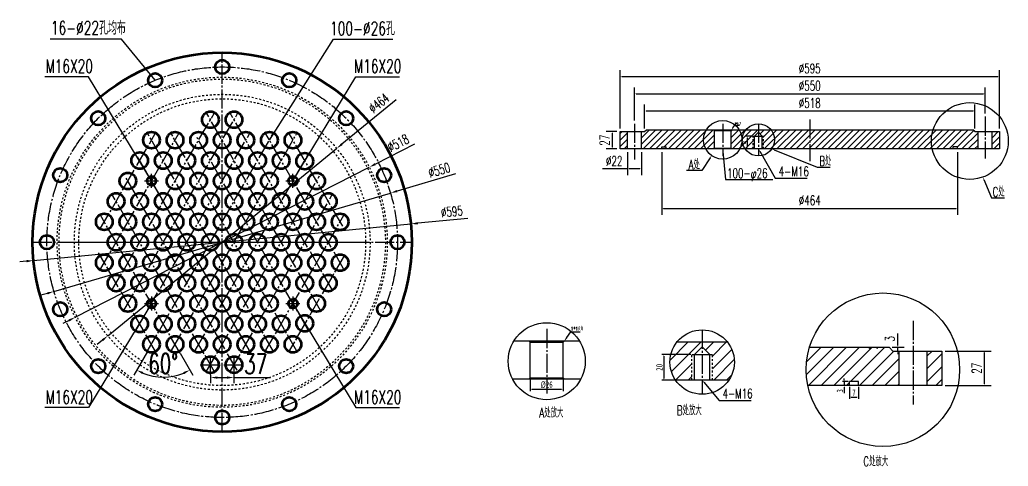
# Model space of a CAD drawing. Header units: millimetres. Extents: x -2673 to 2673, y -4526 to 1890.
# Drawn here: x 416 to 1967, y -3479 to -2779 of the extents above; entities that cross this region are included whole.
import ezdxf
from ezdxf import colors
from ezdxf.entities.mleader import LeaderData, LeaderLine
from ezdxf.math import Vec2, Vec3

# ---------------------------------------------------------------- set-up
doc = ezdxf.new("R2010")
doc.units = ezdxf.units.MM
doc.linetypes.add('EB_DASH', pattern=[6, 3, -3])
doc.linetypes.add('EB_DASHDOT', pattern=[39, 30, -3, 3, -3])
for name, color, linetype, lineweight in [('CAXA0', 7, 'Continuous', 70), ('CAXA1', 1, 'EB_DASHDOT', 25), ('CAXA2', 6, 'EB_DASH', 25), ('CAXA3', 7, 'Continuous', 25), ('CAXA4', 3, 'Continuous', 25), ('CAXA6', 7, 'EB_DASH', 25)]:
    doc.layers.add(name, color=color, linetype=linetype, lineweight=lineweight)
doc.styles.get("Standard").update_dxf_attribs({"font": 'isocp.shx', "width": 0.707, "bigfont": 'hztxt.shx'})
doc.styles.add('机械', font='txt.shx', dxfattribs={"width": 0.667, "height": 15, "bigfont": 'gbcbig.shx'})
doc.styles.add('标准', font='SIMFANG.TTF', dxfattribs={"width": 0.667})
doc.dimstyles.new('ISO-25', dxfattribs={"dimtxt": 20, "dimasz": 2.5, "dimexe": 10, "dimexo": 5, "dimgap": 5, "dimtad": 1, "dimtxsty": '机械', "dimcen": 2.5, "dimadec": 0, "dimazin": 0, "dimtfac": 1, "dimtmove": 0, "dimatfit": 3, "dimfxl": 1, "dimarcsym": 0})
doc.dimstyles.new('wsj1', dxfattribs={"dimtxt": 5, "dimasz": 2.5, "dimexe": 3, "dimexo": 2, "dimgap": 2, "dimtad": 1, "dimtxsty": '标准', "dimcen": 2.5, "dimadec": 0, "dimazin": 0, "dimtfac": 1, "dimtmove": 0, "dimatfit": 3, "dimfxl": 1, "dimarcsym": 0})
doc.dimstyles.new('标准', dxfattribs={"dimscale": 9, "dimtxt": 3.5, "dimasz": 1.2, "dimexe": 1, "dimexo": 0, "dimtad": 1, "dimdec": 1, "dimzin": 12, "dimdsep": 46, "dimtxsty": '机械', "dimcen": 0, "dimdle": 1.1, "dimaunit": 1, "dimazin": 2, "dimtfac": 1, "dimtdec": 3, "dimtmove": 0, "dimatfit": 3, "dimfxl": 1, "dimtolj": 1, "dimtzin": 0, "dimarcsym": 0})
pattern_1 = [(45, (921.759, 766.107), (-5, 5), [])]

# ---------------------------------------------------------------- blocks, each defined once
blk = doc.blocks.new('*D242')
at = {"layer": 'CAXA4', "color": 0, "lineweight": -2}
for p, q in [((616.4, -3299.4), (595.1, -3336.3)), ((668, -3302.2), (687.6, -3336.3))]:
    blk.add_line(p, q, dxfattribs=at)
blk.add_arc((641.3, -3256.1), 83.6, 247.4114, 292.5886, dxfattribs=at)
at = {"layer": 'CAXA4', "color": 0}
for points in [[(608.5, -3334.9), (610.1, -3331.6), (599.6, -3328.5)], [(672.6, -3331.6), (674.2, -3334.9), (683.1, -3328.5)]]:
    blk.add_solid(points, dxfattribs=at)
at = {"layer": 'Defpoints', "color": 0}
for p in [(814.3, -2956.6), (541.7, -3083.5), (616.4, -3299.4), (668, -3302.2), (626.8, -3338.4)]:
    blk.add_point(p, dxfattribs=at)
at = {"layer": 'CAXA4', "color": 0, "insert": (641.3, -3318.3), "char_height": 31.5, "attachment_point": 5, "style": '机械'}
blk.add_mtext('\\A1;60{%%D}', dxfattribs=at)
blk = doc.blocks.new('*D243')
at = {"layer": 'CAXA4', "color": 0, "lineweight": -2}
for p, q in [((715.3, -3336.2), (715.3, -3349.3)), ((726.1, -3340.3), (741.5, -3340.3)), ((752.3, -3336.2), (752.3, -3349.3)), ((752.3, -3340.3), (809.4, -3340.3))]:
    blk.add_line(p, q, dxfattribs=at)
at = {"layer": 'CAXA4', "color": 0}
for points in [[(726.1, -3338.5), (726.1, -3342.1), (715.3, -3340.3)], [(741.5, -3338.5), (741.5, -3342.1), (752.3, -3340.3)]]:
    blk.add_solid(points, dxfattribs=at)
at = {"layer": 'Defpoints', "color": 0}
for p in [(715.3, -3336.2), (752.3, -3336.2), (752.3, -3340.3)]:
    blk.add_point(p, dxfattribs=at)
at = {"layer": 'CAXA4', "color": 0, "insert": (786.3, -3318.9), "char_height": 31.5, "attachment_point": 5, "style": '机械'}
blk.add_mtext('\\A1;37', dxfattribs=at)
blk = doc.blocks.new('*CAXBLOCK23')
at = {"layer": 'CAXA0', "linetype": 'Continuous', "lineweight": 25}
blk.add_hatch(color=0, dxfattribs=at).paths.add_polyline_path([(-1876.2, -1102.9), (-1880.7, -1092.9), (-1883, -1094.3)], flags=0)
at = {"layer": 'CAXA0', "color": 0, "linetype": 'Continuous', "lineweight": 25}
for p, q in [((-2024.3, -857.7), (-2127.2, -857.7)), ((-1876.2, -1102.9), (-2024.3, -857.7))]:
    blk.add_line(p, q, dxfattribs=at)
at = {"layer": 'CAXA0', "color": 0, "linetype": 'Continuous', "lineweight": 25, "insert": (-2125.6, -817.1), "char_height": 31.5, "attachment_point": 1, "style": '机械'}
blk.add_mtext('M16X20', dxfattribs=at)
blk = doc.blocks.new('*CAXBLOCK34')
at = {"layer": 'CAXA0', "linetype": 'Continuous', "lineweight": 25}
blk.add_hatch(color=0, dxfattribs=at).paths.add_polyline_path([(-1543.2, -1102.9), (-1536.5, -1094.3), (-1538.8, -1092.9)], flags=0)
at = {"layer": 'CAXA0', "color": 0, "linetype": 'Continuous', "lineweight": 25}
for p, q in [((-1543.2, -1102.9), (-1395.1, -857.7)), ((-1395.1, -857.7), (-1292.3, -857.7))]:
    blk.add_line(p, q, dxfattribs=at)
at = {"layer": 'CAXA0', "color": 0, "linetype": 'Continuous', "lineweight": 25, "insert": (-1399.6, -817.1), "char_height": 31.5, "attachment_point": 1, "style": '机械'}
blk.add_mtext('M16X20', dxfattribs=at)
blk = doc.blocks.new('*CAXBLOCK45')
at = {"layer": 'CAXA0', "linetype": 'Continuous', "lineweight": 25}
blk.add_hatch(color=0, dxfattribs=at).paths.add_polyline_path([(-1876.2, -1391.3), (-1883, -1399.8), (-1880.7, -1401.2)], flags=0)
at = {"layer": 'CAXA0', "color": 0, "linetype": 'Continuous', "lineweight": 25}
for p, q in [((-1876.2, -1391.3), (-2024.3, -1636.4)), ((-2024.3, -1636.4), (-2127.2, -1636.4))]:
    blk.add_line(p, q, dxfattribs=at)
at = {"layer": 'CAXA0', "color": 0, "linetype": 'Continuous', "lineweight": 25, "insert": (-2125.6, -1595.8), "char_height": 31.5, "attachment_point": 1, "style": '机械'}
blk.add_mtext('M16X20', dxfattribs=at)
blk = doc.blocks.new('*CAXBLOCK56')
at = {"layer": 'CAXA0', "linetype": 'Continuous', "lineweight": 25}
blk.add_hatch(color=0, dxfattribs=at).paths.add_polyline_path([(-1543.2, -1391.3), (-1538.8, -1401.2), (-1536.5, -1399.8)], flags=0)
at = {"layer": 'CAXA0', "color": 0, "linetype": 'Continuous', "lineweight": 25}
for p, q in [((-1543.2, -1391.3), (-1395.1, -1636.4)), ((-1395.1, -1636.4), (-1292.3, -1636.4))]:
    blk.add_line(p, q, dxfattribs=at)
at = {"layer": 'CAXA0', "color": 0, "linetype": 'Continuous', "lineweight": 25, "insert": (-1399.6, -1595.8), "char_height": 31.5, "attachment_point": 1, "style": '机械'}
blk.add_mtext('M16X20', dxfattribs=at)
blk = doc.blocks.new('*CAXBLOCK67')
at = {"layer": 'CAXA0', "linetype": 'Continuous', "lineweight": 25}
blk.add_hatch(color=0, dxfattribs=at).paths.add_polyline_path([(-1867.6, -866), (-1873.4, -856.8), (-1875.5, -858.5)], flags=0)
at = {"layer": 'CAXA0', "color": 0, "linetype": 'Continuous', "lineweight": 25}
for p, q in [((-1947, -769.2), (-2114.6, -769.2)), ((-1867.6, -866), (-1947, -769.2))]:
    blk.add_line(p, q, dxfattribs=at)
at = {"layer": 'CAXA0', "color": 0, "linetype": 'Continuous', "lineweight": 25, "insert": (-2113, -726.8), "char_height": 31.5, "attachment_point": 1, "style": '机械'}
blk.add_mtext('16-{%%C}22孔均布', dxfattribs=at)
blk = doc.blocks.new('*CAXBLOCK78')
at = {"layer": 'CAXA0', "linetype": 'Continuous', "lineweight": 25}
blk.add_hatch(color=0, dxfattribs=at).paths.add_polyline_path([(-1598.7, -1006.8), (-1591.8, -998.4), (-1594.1, -996.9)], flags=0)
at = {"layer": 'CAXA0', "color": 0, "linetype": 'Continuous', "lineweight": 25}
for p, q in [((-1598.7, -1006.8), (-1448.1, -769.2)), ((-1448.1, -769.2), (-1308.1, -769.2))]:
    blk.add_line(p, q, dxfattribs=at)
at = {"layer": 'CAXA0', "color": 0, "linetype": 'Continuous', "lineweight": 25, "insert": (-1455.9, -728.1), "char_height": 31.5, "attachment_point": 1, "style": '机械'}
blk.add_mtext('100-{%%C}26孔', dxfattribs=at)
blk = doc.blocks.new('*D244')
at = {"layer": 'CAXA4', "color": 0, "lineweight": -2}
for p, q in [((437.7, -3156.6), (1030, -3099.2)), ((1119.3, -3090.6), (1040.7, -3098.2)), ((427, -3157.7), (416.2, -3158.7))]:
    blk.add_line(p, q, dxfattribs=at)
at = {"layer": 'CAXA4', "color": 0}
for points in [[(1040.5, -3096.4), (1040.9, -3100), (1030, -3099.2)], [(426.8, -3155.9), (427.2, -3159.5), (437.7, -3156.6)]]:
    blk.add_solid(points, dxfattribs=at)
at = {"layer": 'Defpoints', "color": 0}
for p in [(1030, -3099.2), (437.7, -3156.6)]:
    blk.add_point(p, dxfattribs=at)
at = {"layer": 'CAXA4', "color": 0, "insert": (1094.1, -3079.8), "char_height": 15, "attachment_point": 5, "rotation": 5.5355, "style": '机械'}
blk.add_mtext('\\A1;∅595', dxfattribs=at)
blk = doc.blocks.new('*D245')
at = {"layer": 'CAXA4', "color": 0, "lineweight": -2}
for p, q in [((1100.1, -3020.8), (1008.2, -3047.7)), ((469.9, -3205.2), (997.8, -3050.7)), ((459.5, -3208.2), (449.2, -3211.2))]:
    blk.add_line(p, q, dxfattribs=at)
at = {"layer": 'CAXA4', "color": 0}
for points in [[(1007.6, -3046), (1008.7, -3049.4), (997.8, -3050.7)], [(459, -3206.5), (460, -3209.9), (469.9, -3205.2)]]:
    blk.add_solid(points, dxfattribs=at)
at = {"layer": 'Defpoints', "color": 0}
for p in [(997.8, -3050.7), (469.9, -3205.2)]:
    blk.add_point(p, dxfattribs=at)
at = {"layer": 'CAXA4', "color": 0, "insert": (1074.3, -3014.7), "char_height": 15, "attachment_point": 5, "rotation": 16.306, "style": '机械'}
blk.add_mtext('\\A1;∅550', dxfattribs=at)
blk = doc.blocks.new('*D246')
at = {"layer": 'CAXA4', "color": 0, "lineweight": -2}
for p, q in [((1035.7, -2973.8), (974.2, -3005.3)), ((503.2, -3245.7), (964.5, -3010.2)), ((493.5, -3250.6), (483.9, -3255.5))]:
    blk.add_line(p, q, dxfattribs=at)
at = {"layer": 'CAXA4', "color": 0}
for points in [[(973.3, -3003.7), (975, -3006.9), (964.5, -3010.2)], [(492.7, -3249), (494.4, -3252.2), (503.2, -3245.7)]]:
    blk.add_solid(points, dxfattribs=at)
at = {"layer": 'Defpoints', "color": 0}
for p in [(964.5, -3010.2), (503.2, -3245.7)]:
    blk.add_point(p, dxfattribs=at)
at = {"layer": 'CAXA4', "color": 0, "insert": (1009.9, -2972.3), "char_height": 15, "attachment_point": 5, "rotation": 27.0421, "style": '机械'}
blk.add_mtext('\\A1;∅518', dxfattribs=at)
blk = doc.blocks.new('*D247')
at = {"layer": 'CAXA4', "color": 0, "lineweight": -2}
for p, q in [((1353.1, -2954.4), (1336.2, -2954.4)), ((1346.2, -2978.9), (1346.2, -2956.9)), ((1353.1, -2981.4), (1336.2, -2981.4))]:
    blk.add_line(p, q, dxfattribs=at)
at = {"layer": 'CAXA4', "color": 0}
for points in [[(1345.8, -2956.9), (1346.6, -2956.9), (1346.2, -2954.4)], [(1345.8, -2978.9), (1346.6, -2978.9), (1346.2, -2981.4)]]:
    blk.add_solid(points, dxfattribs=at)
at = {"layer": 'Defpoints', "color": 0}
for p in [(1346.2, -2954.4), (1358.1, -2954.4), (1358.1, -2981.4)]:
    blk.add_point(p, dxfattribs=at)
at = {"layer": 'CAXA4', "color": 0, "insert": (1333.7, -2967.9), "char_height": 15, "attachment_point": 5, "rotation": 90, "style": '机械'}
blk.add_mtext('27', dxfattribs=at)
blk = doc.blocks.new('*D248')
at = {"layer": 'CAXA4', "color": 0, "lineweight": -2}
for p, q in [((1358.1, -2949.4), (1358.1, -2857.8)), ((1360.6, -2867.8), (1950.6, -2867.8)), ((1953.1, -2949.4), (1953.1, -2857.8))]:
    blk.add_line(p, q, dxfattribs=at)
at = {"layer": 'CAXA4', "color": 0}
for points in [[(1360.6, -2867.4), (1360.6, -2868.2), (1358.1, -2867.8)], [(1950.6, -2867.4), (1950.6, -2868.2), (1953.1, -2867.8)]]:
    blk.add_solid(points, dxfattribs=at)
at = {"layer": 'Defpoints', "color": 0}
for p in [(1953.1, -2867.8), (1358.1, -2954.4), (1953.1, -2954.4)]:
    blk.add_point(p, dxfattribs=at)
at = {"layer": 'CAXA4', "color": 0, "insert": (1655.6, -2855.3), "char_height": 15, "attachment_point": 5, "style": '机械'}
blk.add_mtext('%%c595', dxfattribs=at)
blk = doc.blocks.new('*D249')
at = {"layer": 'CAXA4', "color": 0, "lineweight": -2}
for p, q in [((1380.6, -2937), (1380.6, -2884.9)), ((1383.1, -2894.9), (1928.1, -2894.9)), ((1930.6, -2925.8), (1930.6, -2884.9))]:
    blk.add_line(p, q, dxfattribs=at)
at = {"layer": 'CAXA4', "color": 0}
for points in [[(1383.1, -2894.5), (1383.1, -2895.3), (1380.6, -2894.9)], [(1928.1, -2894.5), (1928.1, -2895.3), (1930.6, -2894.9)]]:
    blk.add_solid(points, dxfattribs=at)
at = {"layer": 'Defpoints', "color": 0}
for p in [(1930.6, -2894.9), (1930.6, -2930.8), (1380.6, -2942)]:
    blk.add_point(p, dxfattribs=at)
at = {"layer": 'CAXA4', "color": 0, "insert": (1655.6, -2882.4), "char_height": 15, "attachment_point": 5, "style": '机械'}
blk.add_mtext('%%c550', dxfattribs=at)
blk = doc.blocks.new('*D250')
at = {"layer": 'CAXA4', "color": 0, "lineweight": -2}
for p, q in [((1396.6, -2949.4), (1396.6, -2912)), ((1914.6, -2949.4), (1914.6, -2912)), ((1399.1, -2922), (1912.1, -2922))]:
    blk.add_line(p, q, dxfattribs=at)
at = {"layer": 'CAXA4', "color": 0}
for points in [[(1399.1, -2921.6), (1399.1, -2922.4), (1396.6, -2922)], [(1912.1, -2921.6), (1912.1, -2922.4), (1914.6, -2922)]]:
    blk.add_solid(points, dxfattribs=at)
at = {"layer": 'Defpoints', "color": 0}
for p in [(1914.6, -2922), (1396.6, -2954.4), (1914.6, -2954.4)]:
    blk.add_point(p, dxfattribs=at)
at = {"layer": 'CAXA4', "color": 0, "insert": (1655.6, -2909.5), "char_height": 15, "attachment_point": 5, "style": '机械'}
blk.add_mtext('%%c518', dxfattribs=at)
blk = doc.blocks.new('*D251')
at = {"layer": 'CAXA4', "color": 0, "lineweight": -2}
for p, q in [((1565.1, -2961.4), (1554.5, -2961.4)), ((1557.5, -2963.9), (1557.5, -2978.9)), ((1565.1, -2981.4), (1554.5, -2981.4))]:
    blk.add_line(p, q, dxfattribs=at)
at = {"layer": 'CAXA4', "color": 0}
for points in [[(1557.1, -2963.9), (1557.9, -2963.9), (1557.5, -2961.4)], [(1557.1, -2978.9), (1557.9, -2978.9), (1557.5, -2981.4)]]:
    blk.add_solid(points, dxfattribs=at)
at = {"layer": 'Defpoints', "color": 0}
for p in [(1567.1, -2961.4), (1557.5, -2981.4), (1567.1, -2981.4)]:
    blk.add_point(p, dxfattribs=at)
at = {"layer": 'CAXA4', "color": 0, "insert": (1553, -2971.4), "char_height": 5, "attachment_point": 5, "rotation": 90, "style": '标准'}
blk.add_mtext('20', dxfattribs=at)
blk = doc.blocks.new('*D252')
at = {"layer": 'CAXA4', "color": 0, "lineweight": -2}
for p, q in [((1423.6, -2986.4), (1423.6, -3084.8)), ((1887.6, -2986.4), (1887.6, -3084.8)), ((1426.1, -3074.8), (1885.1, -3074.8))]:
    blk.add_line(p, q, dxfattribs=at)
at = {"layer": 'CAXA4', "color": 0}
for points in [[(1426.1, -3074.3), (1426.1, -3075.2), (1423.6, -3074.8)], [(1885.1, -3074.3), (1885.1, -3075.2), (1887.6, -3074.8)]]:
    blk.add_solid(points, dxfattribs=at)
at = {"layer": 'Defpoints', "color": 0}
for p in [(1423.6, -2981.4), (1887.6, -2981.4), (1887.6, -3074.8)]:
    blk.add_point(p, dxfattribs=at)
at = {"layer": 'CAXA4', "color": 0, "insert": (1655.6, -3062.3), "char_height": 15, "attachment_point": 5, "style": '机械'}
blk.add_mtext('%%c464', dxfattribs=at)
blk = doc.blocks.new('*D253')
at = {"layer": 'CAXA4', "color": 0, "lineweight": -2}
for p, q in [((1369.6, -2986.4), (1369.6, -3022.9)), ((1391.6, -2986.4), (1391.6, -3022.9)), ((1369.6, -3012.9), (1330.4, -3012.9)), ((1389.1, -3012.9), (1372.1, -3012.9))]:
    blk.add_line(p, q, dxfattribs=at)
at = {"layer": 'CAXA4', "color": 0}
for points in [[(1372.1, -3012.5), (1372.1, -3013.3), (1369.6, -3012.9)], [(1389.1, -3012.5), (1389.1, -3013.3), (1391.6, -3012.9)]]:
    blk.add_solid(points, dxfattribs=at)
at = {"layer": 'Defpoints', "color": 0}
for p in [(1369.6, -2981.4), (1391.6, -2981.4), (1369.6, -3012.9)]:
    blk.add_point(p, dxfattribs=at)
at = {"layer": 'CAXA4', "color": 0, "insert": (1348.8, -3000.4), "char_height": 15, "attachment_point": 5, "style": '机械'}
blk.add_mtext('%%c22', dxfattribs=at)
blk = doc.blocks.new('*D254')
at = {"layer": 'CAXA4', "color": 0, "lineweight": -2}
for p, q in [((1468.9, -3304.2), (1423.7, -3304.2)), ((1426.7, -3306.7), (1426.7, -3341.7)), ((1468.9, -3344.2), (1423.7, -3344.2))]:
    blk.add_line(p, q, dxfattribs=at)
at = {"layer": 'CAXA4', "color": 0}
for points in [[(1426.3, -3306.7), (1427.1, -3306.7), (1426.7, -3304.2)], [(1426.3, -3341.7), (1427.1, -3341.7), (1426.7, -3344.2)]]:
    blk.add_solid(points, dxfattribs=at)
at = {"layer": 'Defpoints', "color": 0}
for p in [(1470.9, -3304.2), (1426.7, -3344.2), (1470.9, -3344.2)]:
    blk.add_point(p, dxfattribs=at)
at = {"layer": 'CAXA4', "color": 0, "insert": (1419.7, -3324.2), "char_height": 10, "attachment_point": 5, "rotation": 90, "style": '标准'}
blk.add_mtext('20', dxfattribs=at)
blk = doc.blocks.new('*D255')
at = {"layer": 'CAXA4', "color": 0, "lineweight": -2}
for p, q in [((1216.9, -3342.9), (1216.9, -3361.5)), ((1268.9, -3342.9), (1268.9, -3361.5)), ((1219.4, -3358.5), (1266.4, -3358.5))]:
    blk.add_line(p, q, dxfattribs=at)
at = {"layer": 'CAXA4', "color": 0}
for points in [[(1219.4, -3358.1), (1219.4, -3359), (1216.9, -3358.5)], [(1266.4, -3358.1), (1266.4, -3359), (1268.9, -3358.5)]]:
    blk.add_solid(points, dxfattribs=at)
at = {"layer": 'Defpoints', "color": 0}
for p in [(1216.9, -3340.9), (1268.9, -3340.9), (1268.9, -3358.5)]:
    blk.add_point(p, dxfattribs=at)
at = {"layer": 'CAXA4', "color": 0, "insert": (1242.9, -3351.5), "char_height": 10, "attachment_point": 5, "style": '标准'}
blk.add_mtext('%%c26', dxfattribs=at)
blk = doc.blocks.new('*D256')
at = {"layer": 'CAXA4', "color": 0, "lineweight": -2}
for p, q in [((1718, -3354.7), (1718, -3373.8)), ((1732, -3354.7), (1732, -3373.8)), ((1720.5, -3370.8), (1729.5, -3370.8))]:
    blk.add_line(p, q, dxfattribs=at)
at = {"layer": 'CAXA4', "color": 0}
for points in [[(1720.5, -3370.4), (1720.5, -3371.3), (1718, -3370.8)], [(1729.5, -3370.4), (1729.5, -3371.3), (1732, -3370.8)]]:
    blk.add_solid(points, dxfattribs=at)
at = {"layer": 'Defpoints', "color": 0}
for p in [(1718, -3352.7), (1732, -3352.7), (1732, -3370.8)]:
    blk.add_point(p, dxfattribs=at)
at = {"layer": 'CAXA4', "color": 0, "insert": (1725, -3363.8), "char_height": 10, "attachment_point": 5, "style": '标准'}
blk.add_mtext('7', dxfattribs=at)
blk = doc.blocks.new('*D257')
at = {"layer": 'CAXA4', "color": 0, "lineweight": -2}
for p, q in [((1716, -3346.7), (1706.8, -3346.7)), ((1709.8, -3344.2), (1709.8, -3341.7)), ((1709.8, -3346.7), (1709.8, -3352.7)), ((1716, -3352.7), (1706.8, -3352.7)), ((1709.8, -3355.2), (1709.8, -3364.6))]:
    blk.add_line(p, q, dxfattribs=at)
at = {"layer": 'CAXA4', "color": 0}
for points in [[(1709.4, -3344.2), (1710.2, -3344.2), (1709.8, -3346.7)], [(1709.4, -3355.2), (1710.2, -3355.2), (1709.8, -3352.7)]]:
    blk.add_solid(points, dxfattribs=at)
at = {"layer": 'Defpoints', "color": 0}
for p in [(1718, -3346.7), (1709.8, -3352.7), (1718, -3352.7)]:
    blk.add_point(p, dxfattribs=at)
at = {"layer": 'CAXA4', "color": 0, "insert": (1702.8, -3361.1), "char_height": 10, "attachment_point": 5, "rotation": 90, "style": '标准'}
blk.add_mtext('3', dxfattribs=at)
blk = doc.blocks.new('*D258')
at = {"layer": 'CAXA4', "color": 0, "lineweight": -2}
for p, q in [((1793.8, -3290.2), (1793.8, -3271)), ((1785, -3292.7), (1803.8, -3292.7)), ((1791, -3298.7), (1803.8, -3298.7)), ((1793.8, -3298.7), (1793.8, -3292.7)), ((1793.8, -3301.2), (1793.8, -3303.7))]:
    blk.add_line(p, q, dxfattribs=at)
at = {"layer": 'CAXA4', "color": 0}
for points in [[(1793.4, -3290.2), (1794.3, -3290.2), (1793.8, -3292.7)], [(1793.4, -3301.2), (1794.3, -3301.2), (1793.8, -3298.7)]]:
    blk.add_solid(points, dxfattribs=at)
at = {"layer": 'Defpoints', "color": 0}
for p in [(1780, -3292.7), (1786, -3298.7), (1793.8, -3292.7)]:
    blk.add_point(p, dxfattribs=at)
at = {"layer": 'CAXA4', "color": 0, "insert": (1781.3, -3279.4), "char_height": 15, "attachment_point": 5, "rotation": 90, "style": '机械'}
blk.add_mtext('3', dxfattribs=at)
blk = doc.blocks.new('*D259')
at = {"layer": 'CAXA4', "color": 0, "lineweight": -2}
for p, q in [((1868, -3298.7), (1940, -3298.7)), ((1930, -3350.2), (1930, -3301.2)), ((1868, -3352.7), (1940, -3352.7))]:
    blk.add_line(p, q, dxfattribs=at)
at = {"layer": 'CAXA4', "color": 0}
for points in [[(1929.6, -3301.2), (1930.4, -3301.2), (1930, -3298.7)], [(1929.6, -3350.2), (1930.4, -3350.2), (1930, -3352.7)]]:
    blk.add_solid(points, dxfattribs=at)
at = {"layer": 'Defpoints', "color": 0}
for p in [(1863, -3298.7), (1930, -3298.7), (1863, -3352.7)]:
    blk.add_point(p, dxfattribs=at)
at = {"layer": 'CAXA4', "color": 0, "insert": (1917.5, -3325.7), "char_height": 15, "attachment_point": 5, "rotation": 90, "style": '机械'}
blk.add_mtext('27', dxfattribs=at)
blk = doc.blocks.new('*D260')
at = {"layer": 'CAXA4', "color": 0, "lineweight": -2}
for p, q in [((1006.5, -2904.6), (921.7, -2974)), ((554.3, -3274.8), (913.4, -2980.9)), ((546, -3281.7), (537.6, -3288.5))]:
    blk.add_line(p, q, dxfattribs=at)
at = {"layer": 'CAXA4', "color": 0}
for points in [[(920.6, -2972.6), (922.9, -2975.4), (913.4, -2980.9)], [(544.8, -3280.3), (547.1, -3283.1), (554.3, -3274.8)]]:
    blk.add_solid(points, dxfattribs=at)
at = {"layer": 'Defpoints', "color": 0}
for p in [(913.4, -2980.9), (554.3, -3274.8)]:
    blk.add_point(p, dxfattribs=at)
at = {"layer": 'CAXA4', "color": 0, "insert": (979.6, -2909.6), "char_height": 15, "attachment_point": 5, "rotation": 39.3087, "style": '机械'}
blk.add_mtext('\\A1;∅464', dxfattribs=at)

msp = doc.modelspace()

# ---------------------------------------------------------------- hatches: boundary and pattern name
at = {"layer": 'CAXA4'}
h = msp.add_hatch(dxfattribs=at)
h.set_pattern_fill('JIS_WOOD', color=256, scale=10, style=0)
h.set_pattern_definition(pattern_1)
h.paths.add_polyline_path([(1506.156, -2952.436), (1505.156, -2951.436), (1415.558, -2951.436), (1414.958, -2952.476), (1414.358, -2951.436), (1409.453, -2951.436), (1408.853, -2952.476), (1408.253, -2951.436), (1399.606, -2951.436), (1396.606, -2954.436), (1391.606, -2954.436), (1391.606, -2981.436), (1423.606, -2981.436), (1423.606, -2978.436), (1430.606, -2978.436), (1430.606, -2981.436), (1505.156, -2981.436), (1506.156, -2980.436)])
h.paths.add_polyline_path([(1369.606, -2954.436), (1358.106, -2954.436), (1358.106, -2981.436), (1369.606, -2981.436)])
h.paths.add_polyline_path([(1919.606, -2954.436), (1914.606, -2954.436), (1911.606, -2951.436), (1902.959, -2951.436), (1902.359, -2952.476), (1901.759, -2951.436), (1896.854, -2951.436), (1896.254, -2952.476), (1895.654, -2951.436), (1655.606, -2951.436), (1655.606, -2981.436), (1880.606, -2981.436), (1880.606, -2978.436), (1887.606, -2978.436), (1887.606, -2981.436), (1919.606, -2981.436)])
h.paths.add_polyline_path([(1953.106, -2954.436), (1941.606, -2954.436), (1941.606, -2981.436), (1953.106, -2981.436)])
h.paths.add_polyline_path([(1655.606, -2951.436), (1575.084, -2951.436), (1575.084, -2955.436), (1581.084, -2961.436), (1583.084, -2961.436), (1583.084, -2981.436), (1655.606, -2981.436)])
h = msp.add_hatch(dxfattribs=at)
h.set_pattern_fill('JIS_WOOD', color=256, scale=10, style=0)
h.set_pattern_definition(pattern_1)
h.paths.add_polyline_path([(1575.084, -2951.436), (1575.084, -2955.436), (1581.084, -2961.436), (1583.084, -2961.436), (1583.084, -2981.436), (1655.606, -2981.436), (1655.606, -2951.436)])
h.paths.add_polyline_path([(1533.156, -2951.436), (1532.156, -2952.436), (1532.156, -2981.436), (1567.084, -2981.436), (1567.084, -2961.436), (1569.084, -2961.436), (1575.084, -2955.436), (1575.084, -2951.436)])
h.paths.add_polyline_path([(1593.948, -3013.946), (1593.948, -2983.936), (1563.948, -2983.936), (1563.948, -3013.946)], flags=9)
h = msp.add_hatch(dxfattribs=at)
h.set_pattern_fill('JIS_WOOD', color=256, scale=20, style=0)
h.set_pattern_definition([(45, (180.207, 4150.841), (-10, 10), [])])
h.paths.add_polyline_path([(1524.585, -3409.266), (1524.585, -3349.246), (1464.585, -3349.246), (1464.585, -3409.266)], flags=9)
edge = h.paths.add_edge_path()
edge.add_arc((1486.857, -3315.988), 50.531, 325.99776, 398.914896)
edge.add_line((1526.174, -3284.246), (1486.857, -3284.246))
edge.add_line((1486.857, -3284.246), (1486.857, -3292.246))
edge.add_line((1486.857, -3292.246), (1498.857, -3304.246))
edge.add_line((1498.857, -3304.246), (1502.857, -3304.246))
edge.add_line((1502.857, -3304.246), (1502.857, -3344.246))
edge.add_line((1502.857, -3344.246), (1528.748, -3344.246))
edge = h.paths.add_edge_path()
edge.add_arc((1486.857, -3315.988), 50.531, 141.085104, 214.00224)
edge.add_line((1444.966, -3344.246), (1470.857, -3344.246))
edge.add_line((1470.857, -3344.246), (1470.857, -3304.246))
edge.add_line((1470.857, -3304.246), (1474.857, -3304.246))
edge.add_line((1474.857, -3304.246), (1486.857, -3292.246))
edge.add_line((1486.857, -3292.246), (1486.857, -3284.246))
edge.add_line((1486.857, -3284.246), (1447.54, -3284.246))
h = msp.add_hatch(dxfattribs=at)
h.set_pattern_fill('JIS_WOOD', color=256, scale=20, style=0)
h.set_pattern_definition([(45, (-399.328, 5694.441), (-10, 10), [])])
h.paths.add_polyline_path([(1732.008, -3346.698), (1732.008, -3352.698), (1796.008, -3352.698), (1796.008, -3298.698), (1786.008, -3298.698), (1780.008, -3292.698), (1762.714, -3292.698), (1761.514, -3294.776), (1760.314, -3292.698), (1750.504, -3292.698), (1749.304, -3294.776), (1748.104, -3292.698), (1655.236, -3292.698, 0.07455156), (1649.94, -3328.02, 0.05163419), (1652.495, -3352.698), (1718.008, -3352.698), (1718.008, -3346.698)])
h.paths.add_polyline_path([(1863.008, -3298.698), (1840.008, -3298.698), (1840.008, -3352.698), (1863.008, -3352.698)])

# ---------------------------------------------------------------- linework, layer by layer
for p, q in [((1358.106, -2981.436), (1358.106, -2954.436)), ((1358.106, -2954.436), (1396.606, -2954.436)), ((1369.606, -2981.436), (1369.606, -2954.436)), ((1391.606, -2981.436), (1391.606, -2954.436)), ((1396.606, -2954.436), (1399.606, -2951.436)), ((1399.606, -2951.436), (1911.606, -2951.436)), ((1408.853, -2952.476), (1408.253, -2951.436)), ((1409.453, -2951.436), (1408.853, -2952.476)), ((1414.958, -2952.476), (1414.358, -2951.436)), ((1415.558, -2951.436), (1414.958, -2952.476)), ((1505.156, -2951.436), (1506.156, -2952.436)), ((1506.156, -2980.436), (1506.156, -2952.436)), ((1506.156, -2952.436), (1532.156, -2952.436)), ((1533.156, -2951.436), (1532.156, -2952.436)), ((1532.156, -2980.436), (1532.156, -2952.436)), ((1567.084, -2961.436), (1583.084, -2961.436)), ((1575.084, -2955.436), (1569.084, -2961.436)), ((1569.084, -2981.436), (1569.084, -2961.436)), ((1581.084, -2961.436), (1575.084, -2955.436)), ((1581.084, -2981.436), (1581.084, -2961.436)), ((1895.654, -2951.436), (1896.254, -2952.476)), ((1896.254, -2952.476), (1896.854, -2951.436)), ((1901.759, -2951.436), (1902.359, -2952.476)), ((1902.359, -2952.476), (1902.959, -2951.436)), ((1914.606, -2954.436), (1911.606, -2951.436)), ((1914.606, -2954.436), (1953.106, -2954.436)), ((1914.606, -2954.436), (1953.106, -2954.436)), ((1919.606, -2981.436), (1919.606, -2954.436)), ((1941.606, -2981.436), (1941.606, -2954.436)), ((1953.106, -2954.436), (1953.106, -2981.436)), ((1953.106, -2981.436), (1358.106, -2981.436)), ((1423.606, -2978.436), (1430.606, -2978.436)), ((1505.156, -2981.436), (1506.156, -2980.436)), ((1506.156, -2980.436), (1532.156, -2980.436)), ((1533.156, -2981.436), (1532.156, -2980.436)), ((1887.606, -2978.436), (1880.606, -2978.436)), ((1191.465, -3282.862), (1294.379, -3282.862)), ((1214.922, -3282.862), (1216.922, -3284.862)), ((1216.922, -3340.862), (1216.922, -3284.862)), ((1216.922, -3284.862), (1268.922, -3284.862)), ((1270.922, -3282.862), (1268.922, -3284.862)), ((1268.922, -3340.862), (1268.922, -3284.862)), ((1447.54, -3284.246), (1526.174, -3284.246)), ((1486.857, -3292.246), (1474.857, -3304.246)), ((1498.857, -3304.246), (1486.857, -3292.246)), ((1655.236, -3292.698), (1780.008, -3292.698)), ((1748.104, -3292.698), (1749.304, -3294.776)), ((1749.304, -3294.776), (1750.504, -3292.698)), ((1760.314, -3292.698), (1761.514, -3294.776)), ((1761.514, -3294.776), (1762.714, -3292.698)), ((1786.008, -3298.698), (1780.008, -3292.698)), ((1786.008, -3298.698), (1863.008, -3298.698)), ((1786.008, -3298.698), (1863.008, -3298.698)), ((1796.008, -3352.698), (1796.008, -3298.698)), ((1840.008, -3352.698), (1840.008, -3298.698)), ((1863.008, -3298.698), (1863.008, -3352.698)), ((1470.857, -3304.246), (1502.857, -3304.246)), ((1474.857, -3344.246), (1474.857, -3304.246)), ((1498.857, -3344.246), (1498.857, -3304.246)), ((1296.371, -3342.862), (1189.473, -3342.862)), ((1214.922, -3342.862), (1216.922, -3340.862)), ((1216.922, -3340.862), (1268.922, -3340.862)), ((1270.922, -3342.862), (1268.922, -3340.862)), ((1528.748, -3344.246), (1444.966, -3344.246)), ((1732.008, -3346.698), (1718.008, -3346.698)), ((1718.008, -3352.698), (1718.008, -3346.698)), ((1732.008, -3352.698), (1732.008, -3346.698)), ((1863.008, -3352.698), (1652.495, -3352.698))]:
    msp.add_line(p, q)
at = {"layer": 'CAXA0'}
for centre, radius in [((733.847, -3127.939), 297.5), ((733.847, -2852.939), 11), ((628.609, -2873.872), 11), ((839.085, -2873.872), 11), ((539.392, -2933.485), 11), ((715.347, -2935.682), 13), ((752.347, -2935.682), 13), ((928.301, -2933.485), 11), ((622.847, -2967.725), 13), ((659.847, -2967.725), 13), ((696.847, -2967.725), 13), ((733.847, -2967.725), 13), ((770.847, -2967.725), 13), ((807.847, -2967.725), 13), ((844.847, -2967.725), 13), ((604.347, -2999.767), 13), ((641.347, -2999.767), 13), ((678.347, -2999.767), 13), ((715.347, -2999.767), 13), ((752.347, -2999.767), 13), ((789.347, -2999.767), 13), ((826.347, -2999.767), 13), ((863.347, -3000.659), 13), ((479.78, -3022.701), 11), ((585.847, -3031.81), 13), ((659.847, -3031.81), 13), ((696.847, -3031.81), 13), ((733.847, -3031.81), 13), ((770.847, -3031.81), 13), ((807.847, -3031.81), 13), ((881.847, -3031.81), 13), ((987.913, -3022.701), 11), ((622.847, -3031.81), 6.917), ((844.847, -3031.81), 6.917), ((567.347, -3063.853), 13), ((604.347, -3063.853), 13), ((641.347, -3063.853), 13), ((678.347, -3063.853), 13), ((715.347, -3063.853), 13), ((752.347, -3063.853), 13), ((789.347, -3063.853), 13), ((826.347, -3063.853), 13), ((863.347, -3063.853), 13), ((900.347, -3063.853), 13), ((548.847, -3095.896), 13), ((585.847, -3095.896), 13), ((622.847, -3095.896), 13), ((659.847, -3095.896), 13), ((696.847, -3095.896), 13), ((733.847, -3095.896), 13), ((770.847, -3095.896), 13), ((807.847, -3095.896), 13), ((844.847, -3095.896), 13), ((881.847, -3095.896), 13), ((918.847, -3095.896), 13), ((458.847, -3127.939), 11), ((567.347, -3127.939), 13), ((604.347, -3127.939), 13), ((641.347, -3127.939), 13), ((678.347, -3127.939), 13), ((715.347, -3127.939), 13), ((752.347, -3127.939), 13), ((789.347, -3127.939), 13), ((826.347, -3127.939), 13), ((863.347, -3127.939), 13), ((900.347, -3127.939), 13), ((1008.847, -3127.939), 11), ((548.847, -3159.982), 13), ((585.847, -3159.982), 13), ((622.847, -3159.982), 13), ((659.847, -3159.982), 13), ((696.847, -3159.982), 13), ((733.847, -3159.982), 13), ((770.847, -3159.982), 13), ((807.847, -3159.982), 13), ((844.847, -3159.982), 13), ((881.847, -3159.982), 13), ((918.847, -3159.982), 13), ((567.347, -3192.025), 13), ((604.347, -3192.025), 13), ((641.347, -3192.025), 13), ((678.347, -3192.025), 13), ((715.347, -3192.025), 13), ((752.347, -3192.025), 13), ((789.347, -3192.025), 13), ((826.347, -3192.025), 13), ((863.347, -3192.025), 13), ((900.347, -3192.025), 13), ((479.78, -3233.177), 11), ((585.847, -3224.068), 13), ((622.847, -3224.068), 6.917), ((659.847, -3224.068), 13), ((696.847, -3224.068), 13), ((733.847, -3224.068), 13), ((770.847, -3224.068), 13), ((807.847, -3224.068), 13), ((844.847, -3224.068), 6.917), ((881.847, -3224.068), 13), ((987.913, -3233.177), 11), ((604.347, -3256.111), 13), ((641.347, -3256.111), 13), ((678.347, -3256.111), 13), ((715.347, -3256.111), 13), ((752.347, -3256.111), 13), ((789.347, -3256.111), 13), ((826.347, -3256.111), 13), ((863.347, -3255.219), 13), ((622.847, -3288.154), 13), ((659.847, -3288.154), 13), ((696.847, -3288.154), 13), ((733.847, -3288.154), 13), ((770.847, -3288.154), 13), ((807.847, -3288.154), 13), ((844.847, -3288.154), 13), ((539.392, -3322.394), 11), ((715.347, -3320.197), 13), ((752.347, -3320.197), 13), ((928.301, -3322.394), 11), ((628.609, -3382.006), 11), ((839.085, -3382.006), 11), ((733.847, -3402.939), 11)]:
    msp.add_circle(centre, radius, dxfattribs=at)
at = {"layer": 'CAXA1', "linetype": 'EB_DASHDOT', "lineweight": 25}
for p, q in [((733.847, -3425.257), (733.847, -2830.439)), ((579.501, -3235.059), (757.955, -2925.968)), ((1930.606, -2930.796), (1930.606, -2996.363)), ((1380.606, -2942.048), (1380.606, -2998.174)), ((1519.156, -2942.042), (1519.156, -2992.573)), ((1575.084, -2942.042), (1575.084, -2992.573)), ((1655.606, -2935.243), (1655.606, -3000.516)), ((541.505, -3172.698), (666.347, -2956.466)), ((616.359, -3299.39), (814.281, -2956.58)), ((814.338, -3299.397), (616.433, -2956.617)), ((622.847, -3042.81), (622.847, -3020.81)), ((844.847, -3042.81), (844.847, -3020.81)), ((611.847, -3031.81), (633.847, -3031.81)), ((833.847, -3031.81), (855.847, -3031.81)), ((667.958, -3302.203), (541.676, -3083.477)), ((436.39, -3127.939), (961.847, -3127.939)), ((505.847, -3127.939), (1031.323, -3127.939)), ((611.847, -3224.068), (633.847, -3224.068)), ((622.847, -3213.068), (622.847, -3235.068)), ((833.847, -3224.068), (855.847, -3224.068)), ((844.847, -3213.068), (844.847, -3235.068)), ((1818.008, -3251.417), (1818.008, -3382.55)), ((1242.922, -3264.072), (1242.922, -3365.134)), ((1486.857, -3265.457), (1486.857, -3366.519)), ((715.347, -3336.197), (715.347, -3304.197)), ((752.347, -3336.197), (752.347, -3304.197)), ((699.347, -3320.197), (731.347, -3320.197)), ((736.347, -3320.197), (768.347, -3320.197))]:
    msp.add_line(p, q, dxfattribs=at)
at = {"layer": 'CAXA1'}
for p, q in [((560.847, -3203.283), (721.683, -2924.707)), ((888.268, -3235.19), (708.881, -2924.484)), ((906.692, -3203.015), (745.847, -2924.424)), ((541.513, -3108.599), (629.347, -2956.466)), ((597.865, -3267.338), (776.682, -2957.617)), ((851.165, -3299.098), (652.504, -2955.007)), ((654.301, -3297.76), (851.152, -2956.803)), ((924.347, -3169.508), (801.352, -2956.475)), ((922.903, -3102.921), (837.968, -2955.811)), ((868.354, -3264.784), (693.601, -2962.103)), ((691.355, -3297.666), (869.16, -2989.698)), ((779.581, -3303.282), (600.847, -2993.705)), ((774.347, -3294.216), (601.847, -2995.437)), ((708.921, -3331.326), (886.625, -3023.534)), ((757.354, -3328.87), (582.601, -3026.188)), ((721.847, -3331.455), (560.847, -3052.595)), ((746.779, -3329.84), (906.562, -3053.087)), ((800.914, -3300.161), (925.429, -3084.496)), ((629.195, -3299.15), (539.925, -3144.53)), ((925.156, -3149.054), (837.968, -3300.068))]:
    msp.add_line(p, q, dxfattribs=at)
msp.add_circle((733.847, -3127.939), 275, dxfattribs=at)
at = {"layer": 'CAXA2'}
for radius in [259, 256]:
    msp.add_circle((733.847, -3127.939), radius, dxfattribs=at)
at = {"layer": 'CAXA3'}
for centre, start, end in [((622.847, -3031.81), 270, 190), ((844.847, -3031.81), 270, 190), ((622.847, -3224.068), 170, 90), ((844.847, -3224.068), 170, 90)]:
    msp.add_arc(centre, 8, start, end, dxfattribs=at)
at = {"layer": 'CAXA4'}
for centre, radius in [((1906.791, -2969.098), 60.22), ((1519.156, -2967.307), 30.23), ((1575.084, -2967.307), 25.265), ((1770.38, -3328.02), 120.44), ((1242.922, -3314.603), 60.459), ((1486.857, -3315.988), 50.531)]:
    msp.add_circle(centre, radius, dxfattribs=at)
at = {"layer": 'CAXA6'}
for p, q in [((1567.084, -2981.436), (1567.084, -2961.436)), ((1583.084, -2981.436), (1583.084, -2961.436)), ((1423.606, -2981.436), (1423.606, -2978.436)), ((1430.606, -2981.436), (1430.606, -2978.436)), ((1880.606, -2981.436), (1880.606, -2978.436)), ((1887.606, -2981.436), (1887.606, -2978.436)), ((1470.857, -3344.246), (1470.857, -3304.246)), ((1502.857, -3344.246), (1502.857, -3304.246))]:
    msp.add_line(p, q, dxfattribs=at)
for radius in [232, 225]:
    msp.add_circle((733.847, -3127.848), radius, dxfattribs=at)

# ---------------------------------------------------------------- block references
at = {"layer": 'CAXA4', "xscale": 0.6666666666666666, "yscale": 0.6666666666666666, "zscale": 0.6666666666666666}
for name in ['*CAXBLOCK67', '*CAXBLOCK78', '*CAXBLOCK23', '*CAXBLOCK34', '*CAXBLOCK45', '*CAXBLOCK56']:
    msp.add_blockref(name, (1873.673, -2296.552), dxfattribs=at)

# ---------------------------------------------------------------- texts
at = {"layer": 'CAXA4', "attachment_point": 1, "style": '机械'}
for s, width, gutter_width, insert, char_height in [('1*1倒角', 19.60174, 15, (1537.909, -2940.341), 3), ('B处', 29.77009, 75, (1670.613, -2992.979), 15), ('A处', 29.77009, 75, (1465.57, -2998.682), 15), ('100-φ26', 85.30752, 75, (1525.917, -3012.276), 15), ('4-M16', 31.08232, 75, (1607.019, -3009.228), 15), ('C处', 29.77009, 75, (1942.527, -3041.481), 15), ('1*1倒角', 19.60174, 15, (1280.427, -3260.671), 6), ('4-M16', 31.08232, 75, (1518.792, -3357.908), 15), ('A处放大', 37.50639, 75, (1231.354, -3387.997), 15), ('B处放大', 52.29686, 75, (1447.037, -3384.271), 15), ('C处放大', 57.4896, 75, (1739.713, -3464.378), 15)]:
    msp.add_mtext_dynamic_manual_height_columns(s, width=width, gutter_width=gutter_width, heights=[0], dxfattribs=dict(at, insert=insert, char_height=char_height))

# ---------------------------------------------------------------- dimensions: what is measured, and where the dimension line sits
at = {"layer": 'CAXA4'}
for base, p1, p2, text, picture, middle in [((1953.106, -2867.83), (1358.106, -2954.436), (1953.106, -2954.436), '%%c595', '*D248', (1655.606, -2855.33)), ((1930.606, -2894.915), (1380.606, -2942.048), (1930.606, -2930.796), '%%c550', '*D249', (1655.606, -2882.415)), ((1914.606, -2921.975), (1396.606, -2954.436), (1914.606, -2954.436), '%%c518', '*D250', (1655.606, -2909.475)), ((1369.606, -3012.88), (1391.606, -2981.436), (1369.606, -2981.436), '%%c22', '*D253', (1348.766, -3000.38)), ((1887.606, -3074.767), (1423.606, -2981.436), (1887.606, -2981.436), '%%c464', '*D252', (1655.606, -3062.267))]:
    dim = msp.add_linear_dim(base=base, p1=p1, p2=p2, text=text, dimstyle='ISO-25', dxfattribs=at)
    dim.commit()
    dim.dimension.update_dxf_attribs({"geometry": picture, "text_midpoint": middle})
for p1, p2, picture, middle in [((554.338, -3274.82), (913.355, -2980.877), '*D260', (987.95, -2919.803)), ((503.162, -3245.692), (964.531, -3010.186), '*D246', (1015.865, -2983.983)), ((469.908, -3205.15), (997.785, -3050.728), '*D245', (1077.945, -3027.279)), ((437.734, -3156.637), (1029.959, -3099.242), '*D244', (1095.397, -3092.9))]:
    dim = msp.add_diameter_dim_2p(p1=p1, p2=p2, dimstyle='标准', dxfattribs=at)
    dim.commit()
    dim.dimension.update_dxf_attribs({"geometry": picture, "text_midpoint": middle, "dimtype": 163})
dim = msp.add_angular_dim_2l(base=(626.838, -3338.392), line1=((616.359, -3299.39), (814.281, -2956.58)), line2=((667.958, -3302.203), (541.676, -3083.477)), text='60{%%D}', dimstyle='标准', dxfattribs=at)
dim.commit()
dim.dimension.update_dxf_attribs({"geometry": '*D242', "text_midpoint": (641.347, -3318.287)})
for base, p1, p2, dimstyle, picture, middle in [((1346.173, -2954.436), (1358.106, -2981.436), (1358.106, -2954.436), 'ISO-25', '*D247', (1333.673, -2967.936)), ((1557.477, -2981.436), (1567.084, -2961.436), (1567.084, -2981.436), 'wsj1', '*D251', (1552.977, -2971.436))]:
    dim = msp.add_linear_dim(base=base, p1=p1, p2=p2, angle=90, dimstyle=dimstyle, dxfattribs=at)
    dim.commit()
    dim.dimension.update_dxf_attribs({"geometry": picture, "text_midpoint": middle})
for base, p1, p2, angle, text, dimstyle, picture, middle in [((1793.848, -3292.698), (1786.008, -3298.698), (1780.008, -3292.698), 90, '3', 'ISO-25', '*D258', (1781.348, -3279.363)), ((752.347, -3340.26), (715.347, -3336.197), (752.347, -3336.197), 180, '37', '标准', '*D243', (786.28, -3318.885)), ((1930.025, -3298.698), (1863.008, -3352.698), (1863.008, -3298.698), 90, '27', 'ISO-25', '*D259', (1917.525, -3325.698))]:
    dim = msp.add_linear_dim(base=base, p1=p1, p2=p2, angle=angle, text=text, dimstyle=dimstyle, dxfattribs=at)
    dim.commit()
    dim.dimension.update_dxf_attribs({"geometry": picture, "text_midpoint": middle})
for base, p1, p2, text, picture, middle in [((1426.68, -3344.246), (1470.857, -3304.246), (1470.857, -3344.246), '20', '*D254', (1419.68, -3324.246)), ((1709.776, -3352.698), (1718.008, -3346.698), (1718.008, -3352.698), '3', '*D257', (1702.776, -3361.14))]:
    dim = msp.add_linear_dim(base=base, p1=p1, p2=p2, angle=90, text=text, dimstyle='wsj1', override={"dimtxt": 10}, dxfattribs=at)
    dim.commit()
    dim.dimension.update_dxf_attribs({"geometry": picture, "text_midpoint": middle})
for base, p1, p2, text, picture, middle in [((1268.922, -3358.538), (1216.922, -3340.862), (1268.922, -3340.862), '%%c26', '*D255', (1242.922, -3351.538)), ((1732.008, -3370.84), (1718.008, -3352.698), (1732.008, -3352.698), '7', '*D256', (1725.008, -3363.84))]:
    dim = msp.add_linear_dim(base=base, p1=p1, p2=p2, text=text, dimstyle='wsj1', override={"dimtxt": 10}, dxfattribs=at)
    dim.commit()
    dim.dimension.update_dxf_attribs({"geometry": picture, "text_midpoint": middle})

# ---------------------------------------------------------------- leaders
ml = msp.add_multileader_mtext('Standard', dxfattribs=at)
ml.set_content('', color=256)
ml.set_leader_properties()
ml.build(insert=Vec2(0, 0))
ml.multileader.update_dxf_attribs({"text_right_attachment_type": 6, "dogleg_length": 0.36})
ctx = ml.context
ctx.base_point, ctx.plane_origin = Vec3(1545.324, -2944.234), Vec3(1532.656, -2951.936)
ctx.right_attachment = 6
notes = []
notes.append((ctx, [(0, (1, 1, 0), (1538.098, -2944.234), (1, 0), 7.226, [(0, [(1532.656, -2951.936)], 0, [])])]))
ctx.mtext.insert, ctx.mtext.flow_direction = Vec3(1547.324, -2942.234), 5
ml = msp.add_multileader_mtext('Standard', dxfattribs=at)
ml.set_content('', color=256)
ml.set_leader_properties()
ml.build(insert=Vec2(0, 0))
ml.multileader.update_dxf_attribs({"text_right_attachment_type": 6, "dogleg_length": 0.36})
ctx = ml.context
ctx.base_point, ctx.plane_origin = Vec3(1460.272, -3013.332), Vec3(1505.65, -2988.013)
ctx.right_attachment, ctx.text_align_type = 6, 2
notes.append((ctx, [(0, (1, 1, 0), (1486.115, -3015.332), (-1, 0), 21.843, [(0, [(1501.686, -2991.977)], 0, [])])]))
ctx.mtext.insert, ctx.mtext.alignment, ctx.mtext.flow_direction = Vec3(1462.272, -3011.332), 3, 5
ml = msp.add_multileader_mtext('Standard', dxfattribs=at)
ml.set_content('', color=256)
ml.set_leader_properties()
ml.build(insert=Vec2(0, 0))
ml.multileader.update_dxf_attribs({"text_right_attachment_type": 6, "dogleg_length": 0.36})
ctx = ml.context
ctx.base_point, ctx.plane_origin = Vec3(1597.762, -3029.636), Vec3(1519.156, -2981.436)
ctx.right_attachment = 6
notes.append((ctx, [(1, (1, 1, 0), (1523.541, -3029.636), (1, 0), 74.221, [(0, [(1519.156, -2981.436)], 0, [])])]))
ctx.mtext.insert, ctx.mtext.flow_direction = Vec3(1599.762, -3027.636), 5
ml = msp.add_multileader_mtext('Standard', dxfattribs=at)
ml.set_content('', color=256)
ml.set_leader_properties()
ml.build(insert=Vec2(0, 0))
ml.multileader.update_dxf_attribs({"text_right_attachment_type": 6, "dogleg_length": 0.36})
ctx = ml.context
ctx.base_point, ctx.plane_origin = Vec3(1651.794, -3027.344), Vec3(1575.084, -2981.436)
ctx.right_attachment = 6
notes.append((ctx, [(0, (1, 1, 0), (1601.589, -3027.344), (1, 0), 50.205, [(0, [(1575.084, -2981.436)], 0, [])])]))
ctx.mtext.insert, ctx.mtext.flow_direction = Vec3(1653.794, -3025.344), 5
ml = msp.add_multileader_mtext('Standard', dxfattribs=at)
ml.set_content('', color=256)
ml.set_leader_properties()
ml.build(insert=Vec2(0, 0))
ml.multileader.update_dxf_attribs({"text_right_attachment_type": 6, "dogleg_length": 0.36})
ctx = ml.context
ctx.base_point, ctx.plane_origin = Vec3(1687.884, -3010.401), Vec3(1596.03, -2981.436)
ctx.right_attachment = 6
notes.append((ctx, [(0, (1, 1, 0), (1667.352, -3010.401), (1, 0), 20.532, [(0, [(1596.03, -2981.436)], 0, [])])]))
ctx.mtext.insert, ctx.mtext.flow_direction = Vec3(1689.884, -3008.401), 5
ml = msp.add_multileader_mtext('Standard', dxfattribs=at)
ml.set_content('', color=256)
ml.set_leader_properties()
ml.build(insert=Vec2(0, 0))
ml.multileader.update_dxf_attribs({"text_right_attachment_type": 6, "dogleg_length": 0.36})
ctx = ml.context
ctx.base_point, ctx.plane_origin = Vec3(1961.073, -3058.331), Vec3(1927.15, -3025.772)
ctx.right_attachment = 6
notes.append((ctx, [(0, (1, 1, 0), (1940.541, -3058.331), (1, 0), 20.532, [(0, [(1927.15, -3025.772)], 0, [])])]))
ctx.mtext.insert, ctx.mtext.flow_direction = Vec3(1963.073, -3056.331), 5
ml = msp.add_multileader_mtext('Standard', dxfattribs=at)
ml.set_content('', color=256)
ml.set_leader_properties()
ml.build(insert=Vec2(0, 0))
ml.multileader.update_dxf_attribs({"text_right_attachment_type": 6, "dogleg_length": 0.36, "arrow_head_size": 8})
ctx = ml.context
ctx.base_point, ctx.char_height, ctx.arrow_head_size, ctx.landing_gap_size, ctx.plane_origin = Vec3(1295.256, -3268.457), 8, 8, 4, Vec3(1269.922, -3283.862)
ctx.right_attachment = 6
notes.append((ctx, [(0, (1, 1, 0), (1280.805, -3268.457), (1, 0), 14.452, [(0, [(1269.922, -3283.862)], 0, [])])]))
ctx.mtext.insert, ctx.mtext.flow_direction = Vec3(1299.256, -3264.457), 5
ml = msp.add_multileader_mtext('Standard', dxfattribs=at)
ml.set_content('', color=256)
ml.set_leader_properties()
ml.build(insert=Vec2(0, 0))
ml.multileader.update_dxf_attribs({"text_right_attachment_type": 6, "dogleg_length": 0.36})
ctx = ml.context
ctx.base_point, ctx.plane_origin = Vec3(1563.567, -3376.025), Vec3(1486.857, -3330.117)
ctx.right_attachment = 6
notes.append((ctx, [(0, (1, 1, 0), (1513.362, -3376.025), (1, 0), 50.205, [(0, [(1486.857, -3344.246)], 0, [])])]))
ctx.mtext.insert, ctx.mtext.flow_direction = Vec3(1565.567, -3374.025), 5
for ctx, leaders in notes:
    for number, flags, end, landing, length, lines in leaders:
        leader = LeaderData()
        leader.index, (leader.has_last_leader_line, leader.has_dogleg_vector, leader.attachment_direction) = number, flags
        leader.last_leader_point, leader.dogleg_vector, leader.dogleg_length = Vec3(end), Vec3(landing), length
        for number, points, colour, breaks in lines:
            line = LeaderLine()
            line.index, line.vertices, line.color, line.breaks = number, Vec3.list(points), colors.encode_raw_color(colour), breaks
            leader.lines.append(line)
        ctx.leaders.append(leader)

doc.saveas('drawing.dxf')
